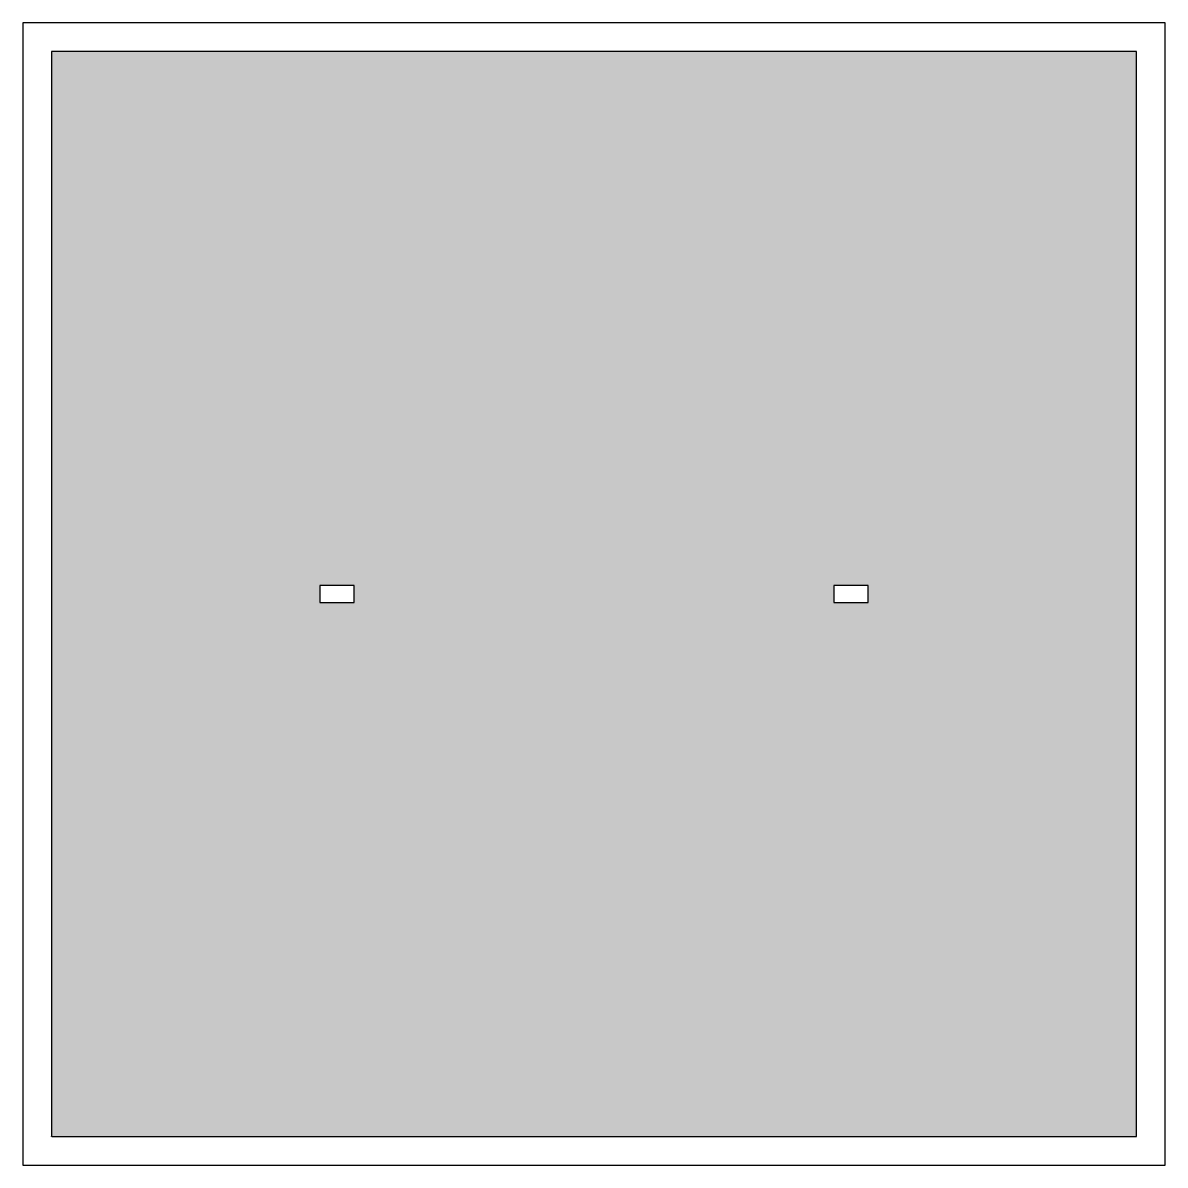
# Model space of a CAD drawing. Header units: metres. Extents: x 0 to 2, y 0 to 2.
import ezdxf

# ---------------------------------------------------------------- set-up
doc = ezdxf.new("R2010")
doc.units = ezdxf.units.M

msp = doc.modelspace()

# ---------------------------------------------------------------- hatches: boundary and pattern name
h = msp.add_hatch(color=254)
h.paths.add_polyline_path([(0.051, 0.05), (0.05, 0.051), (0.05, 1.949), (0.051, 1.95), (1.949, 1.95), (1.95, 1.949), (1.95, 0.051), (1.949, 0.05)])
h.paths.add_polyline_path([(0.52, 0.985), (0.52, 1.015), (0.58, 1.015), (0.58, 0.985)], flags=16)
h.paths.add_polyline_path([(1.42, 0.985), (1.42, 1.015), (1.48, 1.015), (1.48, 0.985)], flags=16)

# ---------------------------------------------------------------- linework, layer by layer
for p, q in [((2, 2), (0, 2)), ((0, 2), (0, 0)), ((2, 0), (2, 2)), ((0.05, 1.949), (0.05, 0.051)), ((1.949, 1.95), (0.051, 1.95)), ((1.95, 0.051), (1.95, 1.949)), ((0.52, 1.015), (0.52, 0.985)), ((0.58, 1.015), (0.52, 1.015)), ((0.58, 0.985), (0.58, 1.015)), ((1.42, 1.015), (1.42, 0.985)), ((1.48, 1.015), (1.42, 1.015)), ((1.48, 0.985), (1.48, 1.015)), ((0.52, 0.985), (0.58, 0.985)), ((1.42, 0.985), (1.48, 0.985)), ((0.051, 0.05), (1.949, 0.05)), ((0, 0), (2, 0))]:
    msp.add_line(p, q)
for centre, start, end in [((0.051, 1.949), 90, 180), ((1.949, 1.949), 0, 90), ((1.949, 0.051), 270, 0)]:
    msp.add_arc(centre, 0.001, start, end)
at = {"extrusion": (0, 0, -1)}
msp.add_arc((-0.051, 0.051), 0.001, 270, 0, dxfattribs=at)

doc.saveas('drawing.dxf')
